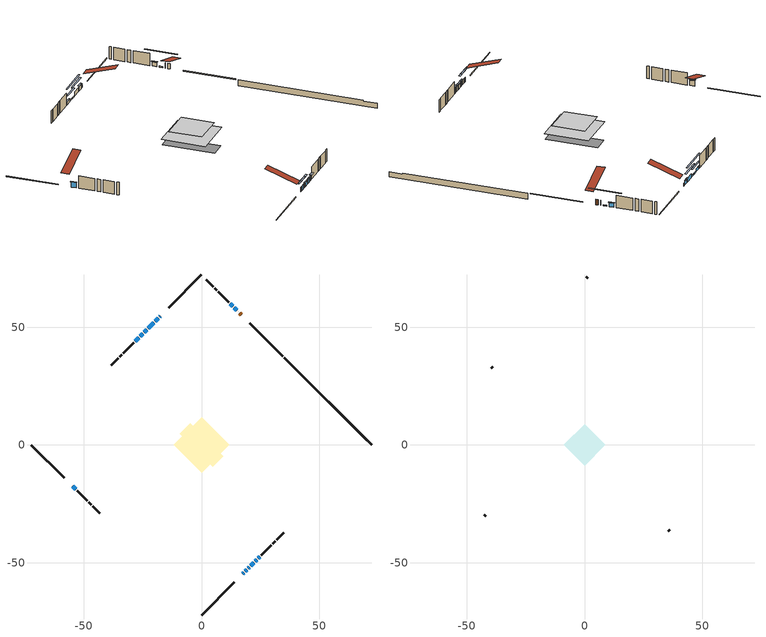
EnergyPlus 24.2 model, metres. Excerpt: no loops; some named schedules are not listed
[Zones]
conditioned space
 floor outside (Floor1 construction): -3.79,0 0,3.79 3.79,0 0,-3.79 z0.8
 floor adiabatic (AdiabaticFloorConstruction): -11.86,0 0,11.86 11.86,0 0,-11.86 z3.24
 floor foundation (Slab1 construction): -9.27,4.74 -4.74,9.27 9.27,-4.74 4.74,-9.27 z-1.52
 wall outside (RimJoist1 construction): 0,-72.13 13.9,-58.23 / -72.13,0 -58.23,-13.9 / 0,72.13 -13.9,58.23 / 34.4,37.73 20.5,51.63 z0.8:1.1
 wall outside (AdiabaticWallConstruction 1): 16.93,55.2 16.33,55.8 / 15.67,56.46 15.61,56.53 z0.8:2.83
 wall outside (AdiabaticWallConstruction): -17.47,54.66 -17.69,54.44 / -26.54,45.59 -28.16,43.97 z0.8:1.82; -18.34,53.79 -19.57,52.57 / -20.22,51.91 -22.67,49.47 / 20.88,-51.25 22.1,-50.03 / 13.34,58.79 12.12,60.01 z0.8:2.38; 17.47,-54.66 17.83,-54.3 / 18.49,-53.64 19.21,-52.92 / 19.86,-52.27 20.23,-51.91 / 22.76,-49.37 23.48,-48.65 z0.8:2.58; -54.66,-17.47 -53.4,-18.73 z0.8:2.88; 14.95,57.18 14,58.14 / -23.32,48.81 -24.28,47.86 / -24.93,47.2 -25.89,46.25 z0.8:1.26; 24.14,-47.99 24.68,-47.45 z0.8:2.83
 wall outside (Wall1 construction): 25.33,-46.8 29.66,-42.47 / -52.75,-19.38 -48.42,-23.71 / -28.82,43.32 -33.14,38.99 / 11.46,60.67 7.14,65 z0.8:5.68
 wall outside (Wall2 construction): 30.31,-41.82 31.24,-40.89 / -47.77,-24.37 -46.84,-25.29 / -33.8,38.34 -34.72,37.41 / 6.48,65.65 5.55,66.58 z0.8:5.68
 wall outside (Wall3 construction): 31.9,-40.23 34.86,-37.27 / -46.18,-25.95 -43.22,-28.91 / -35.38,36.75 -38.34,33.79 / 4.9,67.24 1.93,70.2 z0.8:5.68
 wall foundation (FoundationWall1 construction): 35.06,37.07,-1.52 35.06,37.07,0.8 68.42,3.71,0.8 68.42,3.71,0.45 72.13,0,0.45 72.13,0,-1.52
 window (WindowConstruction): -17.47,54.66 -17.69,54.45 z0.8:1.81
 window (WindowConstruction 6): -18.34,53.79 -19.56,52.57 z0.8:2.38
 window (WindowConstruction 7): -20.22,51.91 -22.67,49.47 z0.8:2.38
 window (WindowConstruction 8): 17.47,-54.66 17.83,-54.3 z0.8:2.58
 window (WindowConstruction 9): 18.49,-53.64 19.21,-52.92 z0.8:2.58
 window (WindowConstruction 10): -54.66,-17.47 -53.4,-18.73 z0.8:2.88
 window (WindowConstruction 12): 14.95,57.18 14,58.14 z0.8:1.26
 window (WindowConstruction 13): -23.32,48.81 -24.28,47.86 z0.8:1.26
 window (WindowConstruction 14): -24.93,47.2 -25.88,46.25 z0.8:1.26
 window (WindowConstruction 1): -26.54,45.59 -28.16,43.97 z0.8:1.81
 window (WindowConstruction 2): 19.86,-52.27 20.22,-51.91 z0.8:2.58
 window (WindowConstruction 3): 20.88,-51.25 22.1,-50.03 z0.8:2.38
 window (WindowConstruction 4): 22.76,-49.37 23.48,-48.65 z0.8:2.58
 window (WindowConstruction 11): 24.14,-47.99 24.68,-47.46 z0.8:2.83
 window (WindowConstruction 5): 13.34,58.79 12.12,60.01 z0.8:2.38
 door (Door): 16.93,55.2 16.33,55.8 z0.8:2.83
 door (Door 1): 15.67,56.46 15.61,56.53 z0.8:2.83
 ceiling adiabatic (AdiabaticFloorConstruction): 0,-11.86 11.86,0 0,11.86 -11.86,0 z3.24
attic - vented
 floor to conditioned space (Floor2 construction Reversed): -8.78,0 0,8.78 8.78,0 0,-8.78 z5.68
 wall outside (Wall4 construction): 35.52,-36.61 36.14,-35.99 / -42.56,-29.57 -41.94,-30.19 / -39,33.13 -39.62,32.51 / 1.28,70.86 0.66,71.47 z0.8:5.68
 roof outside (Roof1 construction): 16.81,-55.32,5.68 8.26,-46.76,9.71 6.01,-49.02,9.71 14.56,-57.57,5.68; -55.32,-16.81,5.68 -46.76,-8.26,9.71 -49.02,-6.01,9.71 -57.57,-14.56,5.68; -16.81,55.32,5.68 -8.26,46.76,9.71 -6.01,49.02,9.71 -14.56,57.57,5.68; 17.59,54.54,5.68 9.04,45.99,9.71 11.29,43.73,9.71 19.84,52.29,5.68
shading: -17.81,54.32 -17.34,54.79 -17.67,55.11 -18.14,54.64 z1.99; -19.78,52.36 -18.13,54 -18.46,54.33 -20.1,52.68 z2.67; -24.6,47.53 -18.28,53.85 -18.61,54.17 -24.93,47.85 z5.12; 19.77,-52.36 15.53,-56.6 15.86,-56.92 20.09,-52.69 z5.32; 21.15,-50.99 16.55,-55.58 16.88,-55.91 21.47,-51.31 z5.32; -53.23,-18.9 -54.83,-17.3 -55.16,-17.63 -53.56,-19.22 z3.12; 10.05,62.08 18.9,53.24 19.22,53.56 10.38,62.41 z6.84; -28.22,43.91 -19.38,52.76 -19.7,53.08 -28.55,44.24 z6.84; -27.82,44.31 -22.99,49.14 -23.32,49.46 -28.15,44.63 z4; -28.29,43.85 -26.41,45.72 -26.74,46.04 -28.61,44.17 z1.99; 20.51,-51.62 19.58,-52.55 19.91,-52.87 20.83,-51.95 z2.98; 22.39,-49.75 20.6,-51.53 20.92,-51.86 22.71,-50.07 z2.78; 23.76,-48.37 22.48,-49.65 22.8,-49.98 24.09,-48.69 z2.98; 25.11,-47.02 23.71,-48.43 24.29,-49.01 25.69,-47.6 z3.44; 11.95,60.18 13.51,58.62 13.84,58.95 12.27,60.51 z2.62
[Building]
Building 1: Terrain=Suburbs
[Site:Location]
Montreal Intl AP_QC: Latitude {deg}=45.47; Longitude {deg}=-73.74; Time Zone {hr}=-5; Elevation {m}=36; Keep Site Location Information=Yes
[Site:GroundTemperature:Shallow]
2.07863, -0.316383, -0.508184, 0.628371, 5.19101, 9.73239, 13.6695, 16.1636, 16.3755, 14.347, 10.5102, 6.10817
[Site:WaterMainsTemperature]
Calculation Method=Schedule; Temperature Schedule=mains temperature schedule
[Material] Roughness=Rough; Thermal Absorptance=0.9
Name | Thickness {m} | Conductivity {W/m-K} | Density {kg/m3} | Specific Heat {J/kg-K} | Solar Absorptance | Visible Absorptance
asphalt or fiberglass shingles | 0.00635 | 0.162714 | 1121.4 | 1465.45 | 0.4 | 0.4
ceiling loosefill ins | 0.169333 | 0.0480833 | 16.02 | 1046.75 | 0.7 | 0.7
ceiling stud and cavity | 0.1397 | 0.120757 | 65.682 | 1177.47 | 0.7 | 0.7
concrete 4.0 in. | 0.1016 | 1.803125 | 2242.8 | 837.4 | 0.7 | 0.7
concrete 8.0 in. | 0.2032 | 1.803125 | 2242.8 | 837.4 | 0.7 | 0.7
door material | 0.04445 | 0.053851 | 512.64 | 1214.23 | 0.7 | 0.7
exterior vertical ins | 0.0633512 | 0.029427 | 32.04 | 1214.23 | 0.7 | 0.7
floor covering | 0.0127 | 0.0433444 | 54.468 | 1339.84 | 0.6 | 0.6
floor rigid ins | 0.103632 | 0.029427 | 32.04 | 1214.23 | 0.7 | 0.7
floor rigid ins 1; wall rigid ins | 0.512978 | 0.029427 | 32.04 | 1214.23 | 0.7 | 0.7
floor stud and cavity | 0.1397 | 0.163516 | 92.3553 | 1139.71 | 0.7 | 0.7
floor stud and cavity 1 | 0.1397 | 1.75129 | 37.0049 | 1207.88 | 0.7 | 0.7
furniture material conditioned space 1 | 0.1524 | 0.115458 | 640.8 | 1214.23 | 0.6 | 0.6
gypsum board | 0.0127 | 0.160291 | 801 | 837.4 | 0.6 | 0.6
gypsum board 1 | 0.00254 | 0.160291 | 801 | 837.4 | 0.6 | 0.6
gypsum board 2 | 0.0127 | 0.160291 | 801 | 837.4 | 0.7 | 0.7
osb sheathing 0.5 in. | 0.0127 | 0.115458 | 512.64 | 1214.23 | 0.7 | 0.7
osb sheathing 0.75 in. | 0.01905 | 0.115458 | 512.64 | 1214.23 | 0.7 | 0.7
osb sheathing 2.0 in. | 0.0508 | 0.115458 | 512.64 | 1214.23 | 0.7 | 0.7
rim joist rigid ins | 0.051816 | 0.029427 | 32.04 | 1214.23 | 0.7 | 0.7
rim joist stud and cavity | 0.0508 | 0.275866 | 125.044 | 1163.47 | 0.6 | 0.6
wall stud and cavity | 0.1397 | 0.0929022 | 139.0536 | 1170.24 | 0.7 | 0.7
wall stud and cavity 1 | 0.0889 | 0.559628 | 50.32683 | 1063.81 | 0.7 | 0.7
wall stud and cavity 2 | 0.1397 | 0.0817921 | 139.0536 | 1170.24 | 0.7 | 0.7
wall stud and cavity 3 | 0.0889 | 6.1454 | 50.32683 | 1063.81 | 0.6 | 0.6
wall stud and cavity 4 | 0.0889 | 0.380278 | 52.3479 | 1209.89 | 0.7 | 0.7
wall stud and cavity 5 | 0.0889 | 0.391764 | 83.0341 | 1211.67 | 0.7 | 0.7
wood siding | 0.0254 | 0.102417 | 544.68 | 1172.36 | 0.4 | 0.4
wood siding 1 | 0.00254 | 0.102417 | 544.68 | 1172.36 | 0.4 | 0.4
wood siding 2; wood siding 3; wood siding 4 | 0.0254 | 0.102417 | 544.68 | 1172.36 | 0.7 | 0.7
[WindowMaterial:SimpleGlazingSystem]
Name | U-Factor {W/m2-K} | Solar Heat Gain Coefficient
WindowMaterial | 3.08543 | 0.37
WindowMaterial 1 | 2.94859 | 0.58
WindowMaterial 2 | 3.000823 | 0.52
WindowMaterial 3 | 2.907136 | 0.64
WindowMaterial 4 | 2.97868 | 0.62
WindowMaterial 5 | 4.21364 | 0.68
WindowMaterial 6 | 2.93325 | 0.66
WindowMaterial 7 | 5.35606 | 0.62
[Construction]
AdiabaticFloorConstruction: floor stud and cavity 1, floor rigid ins 1, osb sheathing 0.75 in., floor covering
AdiabaticWallConstruction: wood siding 3, wall rigid ins, wall stud and cavity 4, gypsum board
AdiabaticWallConstruction 1: wood siding 4, wall rigid ins, wall stud and cavity 4, gypsum board
Door; Door 1: door material
Floor1 construction: floor stud and cavity, floor rigid ins, osb sheathing 0.75 in., floor covering
Floor2 construction Reversed: gypsum board, ceiling stud and cavity, ceiling loosefill ins
FoundationWall1 construction: concrete 8.0 in., gypsum board 2
furniture construction conditioned space 1: furniture material conditioned space 1
PartitionWallConstruction: gypsum board, wall stud and cavity 5, gypsum board
RimJoist1 construction: wood siding 2, rim joist rigid ins, osb sheathing 2.0 in., rim joist stud and cavity
Roof1 construction: asphalt or fiberglass shingles
Slab1 construction: concrete 4.0 in.
Wall1 construction: wood siding, osb sheathing 0.5 in., wall stud and cavity, gypsum board
Wall2 construction: wood siding 1, wall stud and cavity 1, gypsum board 1
Wall3 construction: wood siding, osb sheathing 0.5 in., wall stud and cavity 2, gypsum board
Wall4 construction: wood siding 1, wall stud and cavity 3
WindowConstruction: WindowMaterial
WindowConstruction 1: WindowMaterial 1
WindowConstruction 10: WindowMaterial 5
WindowConstruction 11: WindowMaterial 6
WindowConstruction 12; WindowConstruction 13; WindowConstruction 14: WindowMaterial 7
WindowConstruction 2; WindowConstruction 8: WindowMaterial 2
WindowConstruction 3; WindowConstruction 5; WindowConstruction 6; WindowConstruction 7: WindowMaterial 3
WindowConstruction 4; WindowConstruction 9: WindowMaterial 4
[Zone] Multiplier=1; Part of Total Floor Area=Yes
Name | Volume {m3}
attic - vented | 100.988
conditioned space | 975.9
[Space]
Name | Zone | Volume {m3}
attic - vented 1 | attic - vented | 100.988
conditioned space 1 | conditioned space | 975.9
[ZoneInfiltration:EffectiveLeakageArea]
infil attic - vented 1: Zone or Space=attic - vented 1; Schedule=Always On Discrete; Effective Air Leakage Area {cm2}=6170.8; Stack Coefficient=0.000619541; Wind Coefficient=1.68172e-05
[ZoneMixing]
whole house fan mix: Zone or Space=attic - vented; Schedule=Always On Continuous; Design Flow Rate Calculation Method=Flow/Zone; Design Flow Rate {m3/s}=0; Source Zone or Space=conditioned space
[SurfaceProperty:ExposedFoundationPerimeter]
Slab1: Exposed Perimeter Calculation Method=TotalExposedPerimeter; Total Exposed Perimeter {m}=52.427
[InternalMass] Zone or ZoneList=conditioned space; Space or SpaceList=conditioned space 1
Name | Construction | Surface Area {m2}
furniture mass conditioned space 1 | furniture construction conditioned space 1 | 174.656
partition wall mass | PartitionWallConstruction | 436.64
[Lights]
interior lighting: Zone or ZoneList or Space or SpaceList=conditioned space 1; Schedule=interior lighting schedule; Design Level Calculation Method=LightingLevel; Lighting Level {W}=343.2; Return Air Fraction=0; Fraction Radiant=0.6; Fraction Visible=0.2; Fraction Replaceable=1
[People]
occupants: Zone or ZoneList or Space or SpaceList=conditioned space 1; Number of People Schedule=occupants schedule; Number of People Calculation Method=People; Number of People=3; Fraction Radiant=0.314171; Sensible Heat Fraction=0.56303; Activity Level Schedule=occupants activity schedule; Carbon Dioxide Generation Rate {m3/s-W}=0; Enable ASHRAE 55 Comfort Warnings=No; Mean Radiant Temperature Calculation Type=EnclosureAveraged
[ElectricEquipment] Zone or ZoneList or Space or SpaceList=conditioned space 1; Design Level Calculation Method=EquipmentLevel
Name | Schedule | Design Level {W} | Fraction Latent | Fraction Radiant | Fraction Lost
clothes dryer | clothes dryer schedule | 140.772 | 0.015 | 0.081 | 0.85
clothes washer | clothes washer schedule | 32.1985 | 0.03 | 0.162 | 0.7
cooking range | cooking range schedule | 215.147 | 0.08 | 0.432 | 0.2
dishwasher | dishwasher schedule | 66.8632 | 0.3 | 0.18 | 0.4
fridge | fridge schedule | 72.9452 | 0 | 0.6 | 0
mech vent bath fan 0 | mech vent bath fan 0 schedule | 50.2 | 0 | 0 | 1
mech vent bath fan 1 | mech vent bath fan 1 schedule | 50.2 | 0 | 0 | 1
mech vent bath fan 2 | mech vent bath fan 2 schedule | 50.2 | 0 | 0 | 1
mech vent house fan | mech vent house fan schedule | 0 | 0 | 0 | 1
mech vent house fan cfis | mech vent house fan cfis schedule | 0 | 0 | 0 | 0
mech vent range fan 0 | mech vent range fan 0 schedule | 57 | 0 | 0 | 1
misc plug loads | misc plug loads schedule | 494.7 | 0.045 | 0.513 | 0.1
whole house fan | Always On Discrete | 0 | 0 | 0 | 1
[OtherEquipment] Zone or ZoneList or Space or SpaceList=conditioned space 1; Design Level Calculation Method=EquipmentLevel
Name | Fuel Type | Schedule | Design Level {W} | Fraction Latent | Fraction Radiant | Fraction Lost
clothes dryer 1 | Electricity | clothes dryer schedule | 0 | 0.015 | 0.081 | 0.85
cooking range 1 | Electricity | cooking range schedule | 0 | 0.08 | 0.432 | 0.2
general water use latent | None | general water use schedule | 62.594 | 1 | 0 | 0
general water use sensible | None | general water use schedule | -61.6891 | 0 | 0.6 | 0
mech vent house fan latent load | None | Always On Discrete | 0 | 1 | 0 | 0
mech vent house fan sensible load | None | Always On Discrete | 0 | 0 | 0 | 0
water heater energy adjustment1 | Electricity | Always On Discrete | 0.01 | 0 | 0 | 1
[ZoneInfiltration:DesignFlowRate] Zone or ZoneList or Space or SpaceList=conditioned space 1; Schedule=Always On Discrete; Design Flow Rate Calculation Method=Flow/Zone; Design Flow Rate {m3/s}=0
infil flow; natural vent flow; whole house fan flow
[Foundation:Kiva]
Foundation Kiva 1: Initial Indoor Air Temperature {C}=18; Wall Height Above Grade {m}=0.799978; Wall Depth Below Slab {m}=0.2032; Custom Block Material Name 1=exterior vertical ins; Custom Block Depth 1 {m}=2.31999; Custom Block X Position 1 {m}=0.2159; Custom Block Z Position 1 {m}=0
[Foundation:Kiva:Settings]
Soil Conductivity {W/m-K}=0.849921; Soil Density {kg/m3}=1842.3; Soil Specific Heat {J/kg-K}=418.7; Ground Solar Absorptivity=0.9; Ground Thermal Absorptivity=0.9; Ground Surface Roughness {m}=0.03; Far-Field Width {m}=40; Deep-Ground Boundary Condition=ZeroFlux; Deep-Ground Depth {m}=40; Minimum Cell Dimension {m}=0.2; Maximum Cell Growth Coefficient=3; Simulation Timestep=Timestep
[Exterior:Lights]
exterior lighting: Schedule=exterior lighting schedule; Design Level {W}=75.6
[Schedule:Constant]
Name | Hourly Value
Always On Continuous; mech vent house fan schedule; mech vent house fan cfis schedule; Always On Discrete | 1
occupants activity schedule | 117.228
fridge schedule | 0
[Schedule:Week:Daily]
interior lighting schedule Week Rule - Jan1-Jan27: interior lighting schedule day, interior lighting schedule day, interior lighting schedule day, interior lighting schedule day, interior lighting schedule day, interior lighting schedule day, interior lighting schedule day, interior lighting schedule default day, interior lighting schedule default day, interior lighting schedule default day, interior lighting schedule default day, interior lighting schedule default day
interior lighting schedule Week Rule - Jan28-Feb3: interior lighting schedule day, interior lighting schedule day, interior lighting schedule day, interior lighting schedule day, interior lighting schedule day 1, interior lighting schedule day 1, interior lighting schedule day 1, interior lighting schedule default day, interior lighting schedule default day, interior lighting schedule default day, interior lighting schedule default day, interior lighting schedule default day
interior lighting schedule Week Rule - Feb4-Feb24: interior lighting schedule day 1, interior lighting schedule day 1, interior lighting schedule day 1, interior lighting schedule day 1, interior lighting schedule day 1, interior lighting schedule day 1, interior lighting schedule day 1, interior lighting schedule default day, interior lighting schedule default day, interior lighting schedule default day, interior lighting schedule default day, interior lighting schedule default day
interior lighting schedule Week Rule - Feb25-Mar3: interior lighting schedule day 1, interior lighting schedule day 1, interior lighting schedule day 1, interior lighting schedule day 1, interior lighting schedule day 2, interior lighting schedule day 2, interior lighting schedule day 2, interior lighting schedule default day, interior lighting schedule default day, interior lighting schedule default day, interior lighting schedule default day, interior lighting schedule default day
interior lighting schedule Week Rule - Mar4-Mar31: interior lighting schedule day 2, interior lighting schedule day 2, interior lighting schedule day 2, interior lighting schedule day 2, interior lighting schedule day 2, interior lighting schedule day 2, interior lighting schedule day 2, interior lighting schedule default day, interior lighting schedule default day, interior lighting schedule default day, interior lighting schedule default day, interior lighting schedule default day
interior lighting schedule Week Rule - Apr1-Apr28: interior lighting schedule day 3, interior lighting schedule day 3, interior lighting schedule day 3, interior lighting schedule day 3, interior lighting schedule day 3, interior lighting schedule day 3, interior lighting schedule day 3, interior lighting schedule default day, interior lighting schedule default day, interior lighting schedule default day, interior lighting schedule default day, interior lighting schedule default day
interior lighting schedule Week Rule - Apr29-May5: interior lighting schedule day 3, interior lighting schedule day 3, interior lighting schedule day 4, interior lighting schedule day 4, interior lighting schedule day 4, interior lighting schedule day 4, interior lighting schedule day 4, interior lighting schedule default day, interior lighting schedule default day, interior lighting schedule default day, interior lighting schedule default day, interior lighting schedule default day
interior lighting schedule Week Rule - May6-May26: interior lighting schedule day 4, interior lighting schedule day 4, interior lighting schedule day 4, interior lighting schedule day 4, interior lighting schedule day 4, interior lighting schedule day 4, interior lighting schedule day 4, interior lighting schedule default day, interior lighting schedule default day, interior lighting schedule default day, interior lighting schedule default day, interior lighting schedule default day
interior lighting schedule Week Rule - May27-Jun2: interior lighting schedule day 4, interior lighting schedule day 4, interior lighting schedule day 4, interior lighting schedule day 4, interior lighting schedule day 4, interior lighting schedule day 5, interior lighting schedule day 5, interior lighting schedule default day, interior lighting schedule default day, interior lighting schedule default day, interior lighting schedule default day, interior lighting schedule default day
interior lighting schedule Week Rule - Jun3-Jun30: interior lighting schedule day 5, interior lighting schedule day 5, interior lighting schedule day 5, interior lighting schedule day 5, interior lighting schedule day 5, interior lighting schedule day 5, interior lighting schedule day 5, interior lighting schedule default day, interior lighting schedule default day, interior lighting schedule default day, interior lighting schedule default day, interior lighting schedule default day
interior lighting schedule Week Rule - Jul1-Jul28: interior lighting schedule day 6, interior lighting schedule day 6, interior lighting schedule day 6, interior lighting schedule day 6, interior lighting schedule day 6, interior lighting schedule day 6, interior lighting schedule day 6, interior lighting schedule default day, interior lighting schedule default day, interior lighting schedule default day, interior lighting schedule default day, interior lighting schedule default day
interior lighting schedule Week Rule - Jul29-Aug4: interior lighting schedule day 6, interior lighting schedule day 6, interior lighting schedule day 6, interior lighting schedule day 7, interior lighting schedule day 7, interior lighting schedule day 7, interior lighting schedule day 7, interior lighting schedule default day, interior lighting schedule default day, interior lighting schedule default day, interior lighting schedule default day, interior lighting schedule default day
interior lighting schedule Week Rule - Aug5-Aug25: interior lighting schedule day 7, interior lighting schedule day 7, interior lighting schedule day 7, interior lighting schedule day 7, interior lighting schedule day 7, interior lighting schedule day 7, interior lighting schedule day 7, interior lighting schedule default day, interior lighting schedule default day, interior lighting schedule default day, interior lighting schedule default day, interior lighting schedule default day
interior lighting schedule Week Rule - Aug26-Sep1: interior lighting schedule day 7, interior lighting schedule day 7, interior lighting schedule day 7, interior lighting schedule day 7, interior lighting schedule day 7, interior lighting schedule day 7, interior lighting schedule day 8, interior lighting schedule default day, interior lighting schedule default day, interior lighting schedule default day, interior lighting schedule default day, interior lighting schedule default day
interior lighting schedule Week Rule - Sep2-Sep29: interior lighting schedule day 8, interior lighting schedule day 8, interior lighting schedule day 8, interior lighting schedule day 8, interior lighting schedule day 8, interior lighting schedule day 8, interior lighting schedule day 8, interior lighting schedule default day, interior lighting schedule default day, interior lighting schedule default day, interior lighting schedule default day, interior lighting schedule default day
interior lighting schedule Week Rule - Sep30-Oct6: interior lighting schedule day 8, interior lighting schedule day 9, interior lighting schedule day 9, interior lighting schedule day 9, interior lighting schedule day 9, interior lighting schedule day 9, interior lighting schedule day 9, interior lighting schedule default day, interior lighting schedule default day, interior lighting schedule default day, interior lighting schedule default day, interior lighting schedule default day
interior lighting schedule Week Rule - Oct7-Oct27: interior lighting schedule day 9, interior lighting schedule day 9, interior lighting schedule day 9, interior lighting schedule day 9, interior lighting schedule day 9, interior lighting schedule day 9, interior lighting schedule day 9, interior lighting schedule default day, interior lighting schedule default day, interior lighting schedule default day, interior lighting schedule default day, interior lighting schedule default day
interior lighting schedule Week Rule - Oct28-Nov3: interior lighting schedule day 9, interior lighting schedule day 9, interior lighting schedule day 9, interior lighting schedule day 9, interior lighting schedule day 10, interior lighting schedule day 10, interior lighting schedule day 10, interior lighting schedule default day, interior lighting schedule default day, interior lighting schedule default day, interior lighting schedule default day, interior lighting schedule default day
interior lighting schedule Week Rule - Nov4-Nov24: interior lighting schedule day 10, interior lighting schedule day 10, interior lighting schedule day 10, interior lighting schedule day 10, interior lighting schedule day 10, interior lighting schedule day 10, interior lighting schedule day 10, interior lighting schedule default day, interior lighting schedule default day, interior lighting schedule default day, interior lighting schedule default day, interior lighting schedule default day
interior lighting schedule Week Rule - Nov25-Dec1: interior lighting schedule day 10, interior lighting schedule day 10, interior lighting schedule day 10, interior lighting schedule day 10, interior lighting schedule day 10, interior lighting schedule day 10, interior lighting schedule day 11, interior lighting schedule default day, interior lighting schedule default day, interior lighting schedule default day, interior lighting schedule default day, interior lighting schedule default day
interior lighting schedule Week Rule - Dec2-Dec31: interior lighting schedule day 11, interior lighting schedule day 11, interior lighting schedule day 11, interior lighting schedule day 11, interior lighting schedule day 11, interior lighting schedule day 11, interior lighting schedule day 11, interior lighting schedule default day, interior lighting schedule default day, interior lighting schedule default day, interior lighting schedule default day, interior lighting schedule default day
occupants schedule Week Rule - Jan1-Dec31: occupants schedule day, occupants schedule day, occupants schedule day, occupants schedule day, occupants schedule day, occupants schedule day, occupants schedule day, occupants schedule default day, occupants schedule default day, occupants schedule default day, occupants schedule default day, occupants schedule default day
clothes dryer schedule Week Rule - Jan1-Dec31: clothes dryer schedule day, clothes dryer schedule day, clothes dryer schedule day, clothes dryer schedule day, clothes dryer schedule day, clothes dryer schedule day, clothes dryer schedule day, clothes dryer schedule default day, clothes dryer schedule default day, clothes dryer schedule default day, clothes dryer schedule default day, clothes dryer schedule default day
clothes washer schedule Week Rule - Jan1-Dec31: clothes washer schedule day, clothes washer schedule day, clothes washer schedule day, clothes washer schedule day, clothes washer schedule day, clothes washer schedule day, clothes washer schedule day, clothes washer schedule default day, clothes washer schedule default day, clothes washer schedule default day, clothes washer schedule default day, clothes washer schedule default day
cooking range schedule Week Rule - Jan1-Dec31: cooking range schedule day, cooking range schedule day, cooking range schedule day, cooking range schedule day, cooking range schedule day, cooking range schedule day, cooking range schedule day, cooking range schedule default day, cooking range schedule default day, cooking range schedule default day, cooking range schedule default day, cooking range schedule default day
dishwasher schedule Week Rule - Jan1-Dec31: dishwasher schedule day, dishwasher schedule day, dishwasher schedule day, dishwasher schedule day, dishwasher schedule day, dishwasher schedule day, dishwasher schedule day, dishwasher schedule default day, dishwasher schedule default day, dishwasher schedule default day, dishwasher schedule default day, dishwasher schedule default day
mech vent bath fan 0 schedule Week Rule - Jan1-Dec31: mech vent bath fan 0 schedule day, mech vent bath fan 0 schedule day, mech vent bath fan 0 schedule day, mech vent bath fan 0 schedule day, mech vent bath fan 0 schedule day, mech vent bath fan 0 schedule day, mech vent bath fan 0 schedule day, mech vent bath fan 0 schedule default day, mech vent bath fan 0 schedule default day, mech vent bath fan 0 schedule default day, mech vent bath fan 0 schedule default day, mech vent bath fan 0 schedule default day
mech vent bath fan 1 schedule Week Rule - Jan1-Dec31: mech vent bath fan 1 schedule day, mech vent bath fan 1 schedule day, mech vent bath fan 1 schedule day, mech vent bath fan 1 schedule day, mech vent bath fan 1 schedule day, mech vent bath fan 1 schedule day, mech vent bath fan 1 schedule day, mech vent bath fan 1 schedule default day, mech vent bath fan 1 schedule default day, mech vent bath fan 1 schedule default day, mech vent bath fan 1 schedule default day, mech vent bath fan 1 schedule default day
mech vent bath fan 2 schedule Week Rule - Jan1-Dec31: mech vent bath fan 2 schedule day, mech vent bath fan 2 schedule day, mech vent bath fan 2 schedule day, mech vent bath fan 2 schedule day, mech vent bath fan 2 schedule day, mech vent bath fan 2 schedule day, mech vent bath fan 2 schedule day, mech vent bath fan 2 schedule default day, mech vent bath fan 2 schedule default day, mech vent bath fan 2 schedule default day, mech vent bath fan 2 schedule default day, mech vent bath fan 2 schedule default day
mech vent range fan 0 schedule Week Rule - Jan1-Dec31: mech vent range fan 0 schedule day, mech vent range fan 0 schedule day, mech vent range fan 0 schedule day, mech vent range fan 0 schedule day, mech vent range fan 0 schedule day, mech vent range fan 0 schedule day, mech vent range fan 0 schedule day, mech vent range fan 0 schedule default day, mech vent range fan 0 schedule default day, mech vent range fan 0 schedule default day, mech vent range fan 0 schedule default day, mech vent range fan 0 schedule default day
misc plug loads schedule Week Rule - Jan1-Dec31: misc plug loads schedule day, misc plug loads schedule day, misc plug loads schedule day, misc plug loads schedule day, misc plug loads schedule day, misc plug loads schedule day, misc plug loads schedule day, misc plug loads schedule default day, misc plug loads schedule default day, misc plug loads schedule default day, misc plug loads schedule default day, misc plug loads schedule default day
general water use schedule Week Rule - Jan1-Dec31: general water use schedule day, general water use schedule day, general water use schedule day, general water use schedule day, general water use schedule day, general water use schedule day, general water use schedule day, general water use schedule default day, general water use schedule default day, general water use schedule default day, general water use schedule default day, general water use schedule default day
exterior lighting schedule Week Rule - Jan1-Jan27: exterior lighting schedule day, exterior lighting schedule day, exterior lighting schedule day, exterior lighting schedule day, exterior lighting schedule day, exterior lighting schedule day, exterior lighting schedule day, exterior lighting schedule default day, exterior lighting schedule default day, exterior lighting schedule default day, exterior lighting schedule default day, exterior lighting schedule default day
exterior lighting schedule Week Rule - Jan28-Feb3: exterior lighting schedule day, exterior lighting schedule day, exterior lighting schedule day, exterior lighting schedule day, exterior lighting schedule day 1, exterior lighting schedule day 1, exterior lighting schedule day 1, exterior lighting schedule default day, exterior lighting schedule default day, exterior lighting schedule default day, exterior lighting schedule default day, exterior lighting schedule default day
exterior lighting schedule Week Rule - Feb4-Feb24: exterior lighting schedule day 1, exterior lighting schedule day 1, exterior lighting schedule day 1, exterior lighting schedule day 1, exterior lighting schedule day 1, exterior lighting schedule day 1, exterior lighting schedule day 1, exterior lighting schedule default day, exterior lighting schedule default day, exterior lighting schedule default day, exterior lighting schedule default day, exterior lighting schedule default day
exterior lighting schedule Week Rule - Feb25-Mar3: exterior lighting schedule day 1, exterior lighting schedule day 1, exterior lighting schedule day 1, exterior lighting schedule day 1, exterior lighting schedule day 2, exterior lighting schedule day 2, exterior lighting schedule day 2, exterior lighting schedule default day, exterior lighting schedule default day, exterior lighting schedule default day, exterior lighting schedule default day, exterior lighting schedule default day
exterior lighting schedule Week Rule - Mar4-Mar31: exterior lighting schedule day 2, exterior lighting schedule day 2, exterior lighting schedule day 2, exterior lighting schedule day 2, exterior lighting schedule day 2, exterior lighting schedule day 2, exterior lighting schedule day 2, exterior lighting schedule default day, exterior lighting schedule default day, exterior lighting schedule default day, exterior lighting schedule default day, exterior lighting schedule default day
exterior lighting schedule Week Rule - Apr1-Apr28: exterior lighting schedule day 3, exterior lighting schedule day 3, exterior lighting schedule day 3, exterior lighting schedule day 3, exterior lighting schedule day 3, exterior lighting schedule day 3, exterior lighting schedule day 3, exterior lighting schedule default day, exterior lighting schedule default day, exterior lighting schedule default day, exterior lighting schedule default day, exterior lighting schedule default day
exterior lighting schedule Week Rule - Apr29-May5: exterior lighting schedule day 3, exterior lighting schedule day 3, exterior lighting schedule day 4, exterior lighting schedule day 4, exterior lighting schedule day 4, exterior lighting schedule day 4, exterior lighting schedule day 4, exterior lighting schedule default day, exterior lighting schedule default day, exterior lighting schedule default day, exterior lighting schedule default day, exterior lighting schedule default day
exterior lighting schedule Week Rule - May6-May26: exterior lighting schedule day 4, exterior lighting schedule day 4, exterior lighting schedule day 4, exterior lighting schedule day 4, exterior lighting schedule day 4, exterior lighting schedule day 4, exterior lighting schedule day 4, exterior lighting schedule default day, exterior lighting schedule default day, exterior lighting schedule default day, exterior lighting schedule default day, exterior lighting schedule default day
exterior lighting schedule Week Rule - May27-Jun2: exterior lighting schedule day 4, exterior lighting schedule day 4, exterior lighting schedule day 4, exterior lighting schedule day 4, exterior lighting schedule day 4, exterior lighting schedule day 5, exterior lighting schedule day 5, exterior lighting schedule default day, exterior lighting schedule default day, exterior lighting schedule default day, exterior lighting schedule default day, exterior lighting schedule default day
exterior lighting schedule Week Rule - Jun3-Jun30: exterior lighting schedule day 5, exterior lighting schedule day 5, exterior lighting schedule day 5, exterior lighting schedule day 5, exterior lighting schedule day 5, exterior lighting schedule day 5, exterior lighting schedule day 5, exterior lighting schedule default day, exterior lighting schedule default day, exterior lighting schedule default day, exterior lighting schedule default day, exterior lighting schedule default day
exterior lighting schedule Week Rule - Jul1-Jul28: exterior lighting schedule day 6, exterior lighting schedule day 6, exterior lighting schedule day 6, exterior lighting schedule day 6, exterior lighting schedule day 6, exterior lighting schedule day 6, exterior lighting schedule day 6, exterior lighting schedule default day, exterior lighting schedule default day, exterior lighting schedule default day, exterior lighting schedule default day, exterior lighting schedule default day
[Schedule:Year]
interior lighting schedule: interior lighting schedule Week Rule - Jan1-Jan27, 1, 1, 1, 27, interior lighting schedule Week Rule - Jan28-Feb3, 1, 28, 2, 3, interior lighting schedule Week Rule - Feb4-Feb24, 2, 4, 2, 24, interior lighting schedule Week Rule - Feb25-Mar3, 2, 25, 3, 3, interior lighting schedule Week Rule - Mar4-Mar31, 3, 4, 3, 31, interior lighting schedule Week Rule - Apr1-Apr28, 4, 1, 4, 28, interior lighting schedule Week Rule - Apr29-May5, 4, 29, 5, 5, interior lighting schedule Week Rule - May6-May26, 5, 6, 5, 26, interior lighting schedule Week Rule - May27-Jun2, 5, 27, 6, 2, interior lighting schedule Week Rule - Jun3-Jun30, 6, 3, 6, 30, interior lighting schedule Week Rule - Jul1-Jul28, 7, 1, 7, 28, interior lighting schedule Week Rule - Jul29-Aug4, 7, 29, 8, 4, interior lighting schedule Week Rule - Aug5-Aug25, 8, 5, 8, 25, interior lighting schedule Week Rule - Aug26-Sep1, 8, 26, 9, 1, interior lighting schedule Week Rule - Sep2-Sep29, 9, 2, 9, 29, interior lighting schedule Week Rule - Sep30-Oct6, 9, 30, 10, 6, interior lighting schedule Week Rule - Oct7-Oct27, 10, 7, 10, 27, interior lighting schedule Week Rule - Oct28-Nov3, 10, 28, 11, 3, interior lighting schedule Week Rule - Nov4-Nov24, 11, 4, 11, 24, interior lighting schedule Week Rule - Nov25-Dec1, 11, 25, 12, 1, interior lighting schedule Week Rule - Dec2-Dec31, 12, 2, 12, 31
occupants schedule: occupants schedule Week Rule - Jan1-Dec31, 1, 1, 12, 31
clothes dryer schedule: clothes dryer schedule Week Rule - Jan1-Dec31, 1, 1, 12, 31
clothes washer schedule: clothes washer schedule Week Rule - Jan1-Dec31, 1, 1, 12, 31
cooking range schedule: cooking range schedule Week Rule - Jan1-Dec31, 1, 1, 12, 31
dishwasher schedule: dishwasher schedule Week Rule - Jan1-Dec31, 1, 1, 12, 31
mech vent bath fan 0 schedule: mech vent bath fan 0 schedule Week Rule - Jan1-Dec31, 1, 1, 12, 31
mech vent bath fan 1 schedule: mech vent bath fan 1 schedule Week Rule - Jan1-Dec31, 1, 1, 12, 31
mech vent bath fan 2 schedule: mech vent bath fan 2 schedule Week Rule - Jan1-Dec31, 1, 1, 12, 31
mech vent range fan 0 schedule: mech vent range fan 0 schedule Week Rule - Jan1-Dec31, 1, 1, 12, 31
misc plug loads schedule: misc plug loads schedule Week Rule - Jan1-Dec31, 1, 1, 12, 31
general water use schedule: general water use schedule Week Rule - Jan1-Dec31, 1, 1, 12, 31
exterior lighting schedule: exterior lighting schedule Week Rule - Jan1-Jan27, 1, 1, 1, 27, exterior lighting schedule Week Rule - Jan28-Feb3, 1, 28, 2, 3, exterior lighting schedule Week Rule - Feb4-Feb24, 2, 4, 2, 24, exterior lighting schedule Week Rule - Feb25-Mar3, 2, 25, 3, 3, exterior lighting schedule Week Rule - Mar4-Mar31, 3, 4, 3, 31, exterior lighting schedule Week Rule - Apr1-Apr28, 4, 1, 4, 28, exterior lighting schedule Week Rule - Apr29-May5, 4, 29, 5, 5, exterior lighting schedule Week Rule - May6-May26, 5, 6, 5, 26, exterior lighting schedule Week Rule - May27-Jun2, 5, 27, 6, 2, exterior lighting schedule Week Rule - Jun3-Jun30, 6, 3, 6, 30, exterior lighting schedule Week Rule - Jul1-Jul28, 7, 1, 7, 28, exterior lighting schedule Week Rule - Jul29-Aug4, 7, 29, 8, 4, exterior lighting schedule Week Rule - Aug5-Aug25, 8, 5, 8, 25, exterior lighting schedule Week Rule - Aug26-Sep1, 8, 26, 9, 1, exterior lighting schedule Week Rule - Sep2-Sep29, 9, 2, 9, 29, exterior lighting schedule Week Rule - Sep30-Oct6, 9, 30, 10, 6, exterior lighting schedule Week Rule - Oct7-Oct27, 10, 7, 10, 27, exterior lighting schedule Week Rule - Oct28-Nov3, 10, 28, 11, 3, exterior lighting schedule Week Rule - Nov4-Nov24, 11, 4, 11, 24, exterior lighting schedule Week Rule - Nov25-Dec1, 11, 25, 12, 1, exterior lighting schedule Week Rule - Dec2-Dec31, 12, 2, 12, 31
[Schedule:Compact]
mains temperature schedule: Through: 01/01, For: AllDays, Until: 24:00, 6.56833, Through: 01/02, For: AllDays, Until: 24:00, 6.48722, Through: 01/03, For: AllDays, Until: 24:00, 6.40722, Through: 01/04, For: AllDays, Until: 24:00, 6.32889, Through: 01/05, For: AllDays, Until: 24:00, 6.25167, Through: 01/06, For: AllDays, Until: 24:00, 6.17611, Through: 01/07, For: AllDays, Until: 24:00, 6.10222, Through: 01/08, For: AllDays, Until: 24:00, 6.02944, Through: 01/09, For: AllDays, Until: 24:00, 5.95833, Through: 01/10, For: AllDays, Until: 24:00, 5.88889, Through: 01/11, For: AllDays, Until: 24:00, 5.82056, Through: 01/12, For: AllDays, Until: 24:00, 5.75444, Through: 01/13, For: AllDays, Until: 24:00, 5.68944, Through: 01/14, For: AllDays, Until: 24:00, 5.62611, Through: 01/15, For: AllDays, Until: 24:00, 5.56444, Through: 01/16, For: AllDays, Until: 24:00, 5.50444, Through: 01/17, For: AllDays, Until: 24:00, 5.44611, Through: 01/18, For: AllDays, Until: 24:00, 5.38944, Through: 01/19, For: AllDays, Until: 24:00, 5.33389, Through: 01/20, For: AllDays, Until: 24:00, 5.28111, Through: 01/21, For: AllDays, Until: 24:00, 5.22944, Through: 01/22, For: AllDays, Until: 24:00, 5.17944, Through: 01/23, For: AllDays, Until: 24:00, 5.13111, Through: 01/24, For: AllDays, Until: 24:00, 5.085, Through: 01/25, For: AllDays, Until: 24:00, 5.04056, Through: 01/26, For: AllDays, Until: 24:00, 4.99778, Through: 01/27, For: AllDays, Until: 24:00, 4.95667, Through: 01/28, For: AllDays, Until: 24:00, 4.91778, Through: 01/29, For: AllDays, Until: 24:00, 4.88056, Through: 01/30, For: AllDays, Until: 24:00, 4.845, Through: 01/31, For: AllDays, Until: 24:00, 4.81167, Through: 02/01, For: AllDays, Until: 24:00, 4.77944, Through: 02/02, For: AllDays, Until: 24:00, 4.75, Through: 02/03, For: AllDays, Until: 24:00, 4.72167, Through: 02/04, For: AllDays, Until: 24:00, 4.69611, Through: 02/05, For: AllDays, Until: 24:00, 4.67167, Through: 02/06, For: AllDays, Until: 24:00, 4.64944, Through: 02/07, For: AllDays, Until: 24:00, 4.62889, Through: 02/08, For: AllDays, Until: 24:00, 4.61056, Through: 02/09, For: AllDays, Until: 24:00, 4.59389, Through: 02/10, For: AllDays, Until: 24:00, 4.57944, Through: 02/11, For: AllDays, Until: 24:00, 4.56667, Through: 02/12, For: AllDays, Until: 24:00, 4.55611, Through: 02/13, For: AllDays, Until: 24:00, 4.54722, Through: 02/14, For: AllDays, Until: 24:00, 4.54056, Through: 02/15, For: AllDays, Until: 24:00, 4.53556, Through: 02/16, For: AllDays, Until: 24:00, 4.53278, Through: 02/17, For: AllDays, Until: 24:00, 4.53167, Through: 02/18, For: AllDays, Until: 24:00, 4.53278, Through: 02/19, For: AllDays, Until: 24:00, 4.53556, Through: 02/20, For: AllDays, Until: 24:00, 4.54056, Through: 02/21, For: AllDays, Until: 24:00, 4.54722, Through: 02/22, For: AllDays, Until: 24:00, 4.55611, Through: 02/23, For: AllDays, Until: 24:00, 4.56667, Through: 02/24, For: AllDays, Until: 24:00, 4.57944, Through: 02/25, For: AllDays, Until: 24:00, 4.59389, Through: 02/26, For: AllDays, Until: 24:00, 4.61056, Through: 02/27, For: AllDays, Until: 24:00, 4.62889, Through: 02/28, For: AllDays, Until: 24:00, 4.64889, Through: 03/01, For: AllDays, Until: 24:00, 4.67111, Through: 03/02, For: AllDays, Until: 24:00, 4.69556, Through: 03/03, For: AllDays, Until: 24:00, 4.72167, Through: 03/04, For: AllDays, Until: 24:00, 4.74944, Through: 03/05, For: AllDays, Until: 24:00, 4.77944, Through: 03/06, For: AllDays, Until: 24:00, 4.81111, Through: 03/07, For: AllDays, Until: 24:00, 4.84444, Through: 03/08, For: AllDays, Until: 24:00, 4.88, Through: 03/09, For: AllDays, Until: 24:00, 4.91722, Through: 03/10, For: AllDays, Until: 24:00, 4.95611, Through: 03/11, For: AllDays, Until: 24:00, 4.99722, Through: 03/12, For: AllDays, Until: 24:00, 5.04, Through: 03/13, For: AllDays, Until: 24:00, 5.08444, Through: 03/14, For: AllDays, Until: 24:00, 5.13056, Through: 03/15, For: AllDays, Until: 24:00, 5.17889, Through: 03/16, For: AllDays, Until: 24:00, 5.22833, Through: 03/17, For: AllDays, Until: 24:00, 5.28, Through: 03/18, For: AllDays, Until: 24:00, 5.33333, Through: 03/19, For: AllDays, Until: 24:00, 5.38833, Through: 03/20, For: AllDays, Until: 24:00, 5.445, Through: 03/21, For: AllDays, Until: 24:00, 5.50333, Through: 03/22, For: AllDays, Until: 24:00, 5.56333, Through: 03/23, For: AllDays, Until: 24:00, 5.625, Through: 03/24, For: AllDays, Until: 24:00, 5.68833, Through: 03/25, For: AllDays, Until: 24:00, 5.75333, Through: 03/26, For: AllDays, Until: 24:00, 5.81944, Through: 03/27, For: AllDays, Until: 24:00, 5.88778, Through: 03/28, For: AllDays, Until: 24:00, 5.95722, Through: 03/29, For: AllDays, Until: 24:00, 6.02833, Through: 03/30, For: AllDays, Until: 24:00, 6.10111, Through: 03/31, For: AllDays, Until: 24:00, 6.175, Through: 04/01, For: AllDays, Until: 24:00, 6.25056, Through: 04/02, For: AllDays, Until: 24:00, 6.32778, Through: 04/03, For: AllDays, Until: 24:00, 6.40611, Through: 04/04, For: AllDays, Until: 24:00, 6.48556, Through: 04/05, For: AllDays, Until: 24:00, 6.56722, Through: 04/06, For: AllDays, Until: 24:00, 6.64944, Through: 04/07, For: AllDays, Until: 24:00, 6.73333, Through: 04/08, For: AllDays, Until: 24:00, 6.81833, Through: 04/09, For: AllDays, Until: 24:00, 6.905, Through: 04/10, For: AllDays, Until: 24:00, 6.99278, Through: 04/11, For: AllDays, Until: 24:00, 7.08111, Through: 04/12, For: AllDays, Until: 24:00, 7.17167, Through: 04/13, For: AllDays, Until: 24:00, 7.26278, Through: 04/14, For: AllDays, Until: 24:00, 7.355, Through: 04/15, For: AllDays, Until: 24:00, 7.44833, Through: 04/16, For: AllDays, Until: 24:00, 7.54278, Through: 04/17, For: AllDays, Until: 24:00, 7.63889, Through: 04/18, For: AllDays, Until: 24:00, 7.735, Through: 04/19, For: AllDays, Until: 24:00, 7.83278, Through: 04/20, For: AllDays, Until: 24:00, 7.93167, Through: 04/21, For: AllDays, Until: 24:00, 8.03111, Through: 04/22, For: AllDays, Until: 24:00, 8.13167, Through: 04/23, For: AllDays, Until: 24:00, 8.23278, Through: 04/24, For: AllDays, Until: 24:00, 8.335, Through: 04/25, For: AllDays, Until: 24:00, 8.43778, Through: 04/26, For: AllDays, Until: 24:00, 8.54167, Through: 04/27, For: AllDays, Until: 24:00, 8.64611, Through: 04/28, For: AllDays, Until: 24:00, 8.75167, Through: 04/29, For: AllDays, Until: 24:00, 8.85778, Through: 04/30, For: AllDays, Until: 24:00, 8.96444, Through: 05/01, For: AllDays, Until: 24:00, 9.07167, Through: 05/02, For: AllDays, Until: 24:00, 9.17944, Through: 05/03, For: AllDays, Until: 24:00, 9.28778, Through: 05/04, For: AllDays, Until: 24:00, 9.39667, Through: 05/05, For: AllDays, Until: 24:00, 9.50667, Through: 05/06, For: AllDays, Until: 24:00, 9.61667, Through: 05/07, For: AllDays, Until: 24:00, 9.72667, Through: 05/08, For: AllDays, Until: 24:00, 9.83778, Through: 05/09, For: AllDays, Until: 24:00, 9.94889, Through: 05/10, For: AllDays, Until: 24:00, 10.0606, Through: 05/11, For: AllDays, Until: 24:00, 10.1722, Through: 05/12, For: AllDays, Until: 24:00, 10.2844, Through: 05/13, For: AllDays, Until: 24:00, 10.3967, Through: 05/14, For: AllDays, Until: 24:00, 10.5094, Through: 05/15, For: AllDays, Until: 24:00, 10.6222, Through: 05/16, For: AllDays, Until: 24:00, 10.735, Through: 05/17, For: AllDays, Until: 24:00, 10.8478, Through: 05/18, For: AllDays, Until: 24:00, 10.9611, Through: 05/19, For: AllDays, Until: 24:00, 11.0744, Through: 05/20, For: AllDays, Until: 24:00, 11.1872, Through: 05/21, For: AllDays, Until: 24:00, 11.3006, Through: 05/22, For: AllDays, Until: 24:00, 11.4133, Through: 05/23, For: AllDays, Until: 24:00, 11.5267, Through: 05/24, For: AllDays, Until: 24:00, 11.6394, Through: 05/25, For: AllDays, Until: 24:00, 11.7522, Through: 05/26, For: AllDays, Until: 24:00, 11.8644, Through: 05/27, For: AllDays, Until: 24:00, 11.9767, Through: 05/28, For: AllDays, Until: 24:00, 12.0889, Through: 05/29, For: AllDays, Until: 24:00, 12.2006, Through: 05/30, For: AllDays, Until: 24:00, 12.3122, Through: 05/31, For: AllDays, Until: 24:00, 12.4228, Through: 06/01, For: AllDays, Until: 24:00, 12.5339, Through: 06/02, For: AllDays, Until: 24:00, 12.6439, Through: 06/03, For: AllDays, Until: 24:00, 12.7539, Through: 06/04, For: AllDays, Until: 24:00, 12.8628, Through: 06/05, For: AllDays, Until: 24:00, 12.9717, Through: 06/06, For: AllDays, Until: 24:00, 13.08, Through: 06/07, For: AllDays, Until: 24:00, 13.1878, Through: 06/08, For: AllDays, Until: 24:00, 13.2944, Through: 06/09, For: AllDays, Until: 24:00, 13.4011, Through: 06/10, For: AllDays, Until: 24:00, 13.5067, Through: 06/11, For: AllDays, Until: 24:00, 13.6117, Through: 06/12, For: AllDays, Until: 24:00, 13.7156, Through: 06/13, For: AllDays, Until: 24:00, 13.8194, Through: 06/14, For: AllDays, Until: 24:00, 13.9222, Through: 06/15, For: AllDays, Until: 24:00, 14.0239, Through: 06/16, For: AllDays, Until: 24:00, 14.125, Through: 06/17, For: AllDays, Until: 24:00, 14.225, Through: 06/18, For: AllDays, Until: 24:00, 14.3239, Through: 06/19, For: AllDays, Until: 24:00, 14.4222, Through: 06/20, For: AllDays, Until: 24:00, 14.5194, Through: 06/21, For: AllDays, Until: 24:00, 14.6156, Through: 06/22, For: AllDays, Until: 24:00, 14.7106, Through: 06/23, For: AllDays, Until: 24:00, 14.805, Through: 06/24, For: AllDays, Until: 24:00, 14.8978, Through: 06/25, For: AllDays, Until: 24:00, 14.9894, Through: 06/26, For: AllDays, Until: 24:00, 15.0806, Through: 06/27, For: AllDays, Until: 24:00, 15.17, Through: 06/28, For: AllDays, Until: 24:00, 15.2583, Through: 06/29, For: AllDays, Until: 24:00, 15.3456, Through: 06/30, For: AllDays, Until: 24:00, 15.4311, Through: 07/01, For: AllDays, Until: 24:00, 15.5161, Through: 07/02, For: AllDays, Until: 24:00, 15.5989, Through: 07/03, For: AllDays, Until: 24:00, 15.6811, Through: 07/04, For: AllDays, Until: 24:00, 15.7617, Through: 07/05, For: AllDays, Until: 24:00, 15.8411, Through: 07/06, For: AllDays, Until: 24:00, 15.9189, Through: 07/07, For: AllDays, Until: 24:00, 15.995, Through: 07/08, For: AllDays, Until: 24:00, 16.07, Through: 07/09, For: AllDays, Until: 24:00, 16.1433, Through: 07/10, For: AllDays, Until: 24:00, 16.2156, Through: 07/11, For: AllDays, Until: 24:00, 16.2861, Through: 07/12, For: AllDays, Until: 24:00, 16.355, Through: 07/13, For: AllDays, Until: 24:00, 16.4222, Through: 07/14, For: AllDays, Until: 24:00, 16.4878, Through: 07/15, For: AllDays, Until: 24:00, 16.5522, Through: 07/16, For: AllDays, Until: 24:00, 16.615, Through: 07/17, For: AllDays, Until: 24:00, 16.6756, Through: 07/18, For: AllDays, Until: 24:00, 16.735, Through: 07/19, For: AllDays, Until: 24:00, 16.7928, Through: 07/20, For: AllDays, Until: 24:00, 16.8489, Through: 07/21, For: AllDays, Until: 24:00, 16.9028, Through: 07/22, For: AllDays, Until: 24:00, 16.9556, Through: 07/23, For: AllDays, Until: 24:00, 17.0061, Through: 07/24, For: AllDays, Until: 24:00, 17.0556, Through: 07/25, For: AllDays, Until: 24:00, 17.1028, Through: 07/26, For: AllDays, Until: 24:00, 17.1483, Through: 07/27, For: AllDays, Until: 24:00, 17.1917, Through: 07/28, For: AllDays, Until: 24:00, 17.2339, Through: 07/29, For: AllDays, Until: 24:00, 17.2739, Through: 07/30, For: AllDays, Until: 24:00, 17.3122, Through: 07/31, For: AllDays, Until: 24:00, 17.3489, Through: 08/01, For: AllDays, Until: 24:00, 17.3833, Through: 08/02, For: AllDays, Until: 24:00, 17.4161, Through: 08/03, For: AllDays, Until: 24:00, 17.4467, Through: 08/04, For: AllDays, Until: 24:00, 17.4761, Through: 08/05, For: AllDays, Until: 24:00, 17.5028, Through: 08/06, For: AllDays, Until: 24:00, 17.5283, Through: 08/07, For: AllDays, Until: 24:00, 17.5517, Through: 08/08, For: AllDays, Until: 24:00, 17.5728, Through: 08/09, For: AllDays, Until: 24:00, 17.5922, Through: 08/10, For: AllDays, Until: 24:00, 17.61, Through: 08/11, For: AllDays, Until: 24:00, 17.6256, Through: 08/12, For: AllDays, Until: 24:00, 17.6394, Through: 08/13, For: AllDays, Until: 24:00, 17.6511, Through: 08/14, For: AllDays, Until: 24:00, 17.6611, Through: 08/15, For: AllDays, Until: 24:00, 17.6689, Through: 08/16, For: AllDays, Until: 24:00, 17.675, Through: 08/17, For: AllDays, Until: 24:00, 17.6789, Through: 08/18, For: AllDays, Until: 24:00, 17.6811, Through: 08/19, For: AllDays, Until: 24:00, 17.6811, Through: 08/20, For: AllDays, Until: 24:00, 17.6794, Through: 08/21, For: AllDays, Until: 24:00, 17.6756, Through: 08/22, For: AllDays, Until: 24:00, 17.67, Through: 08/23, For: AllDays, Until: 24:00, 17.6622, Through: 08/24, For: AllDays, Until: 24:00, 17.6528, Through: 08/25, For: AllDays, Until: 24:00, 17.6411, Through: 08/26, For: AllDays, Until: 24:00, 17.6278, Through: 08/27, For: AllDays, Until: 24:00, 17.6122, Through: 08/28, For: AllDays, Until: 24:00, 17.595, Through: 08/29, For: AllDays, Until: 24:00, 17.5756, Through: 08/30, For: AllDays, Until: 24:00, 17.5544, Through: 08/31, For: AllDays, Until: 24:00, 17.5311, Through: 09/01, For: AllDays, Until: 24:00, 17.5061, Through: 09/02, For: AllDays, Until: 24:00, 17.4794, Through: 09/03, For: AllDays, Until: 24:00, 17.4506, Through: 09/04, For: AllDays, Until: 24:00, 17.42, Through: 09/05, For: AllDays, Until: 24:00, 17.3878, Through: 09/06, For: AllDays, Until: 24:00, 17.3533, Through: 09/07, For: AllDays, Until: 24:00, 17.3172, Through: 09/08, For: AllDays, Until: 24:00, 17.2789, Through: 09/09, For: AllDays, Until: 24:00, 17.2389, Through: 09/10, For: AllDays, Until: 24:00, 17.1972, Through: 09/11, For: AllDays, Until: 24:00, 17.1539, Through: 09/12, For: AllDays, Until: 24:00, 17.1083, Through: 09/13, For: AllDays, Until: 24:00, 17.0617, Through: 09/14, For: AllDays, Until: 24:00, 17.0128, Through: 09/15, For: AllDays, Until: 24:00, 16.9622, Through: 09/16, For: AllDays, Until: 24:00, 16.9094, Through: 09/17, For: AllDays, Until: 24:00, 16.8556, Through: 09/18, For: AllDays, Until: 24:00, 16.8, Through: 09/19, For: AllDays, Until: 24:00, 16.7422, Through: 09/20, For: AllDays, Until: 24:00, 16.6833, Through: 09/21, For: AllDays, Until: 24:00, 16.6228, Through: 09/22, For: AllDays, Until: 24:00, 16.56, Through: 09/23, For: AllDays, Until: 24:00, 16.4961, Through: 09/24, For: AllDays, Until: 24:00, 16.4306, Through: 09/25, For: AllDays, Until: 24:00, 16.3633, Through: 09/26, For: AllDays, Until: 24:00, 16.295, Through: 09/27, For: AllDays, Until: 24:00, 16.2244, Through: 09/28, For: AllDays, Until: 24:00, 16.1528, Through: 09/29, For: AllDays, Until: 24:00, 16.0794, Through: 09/30, For: AllDays, Until: 24:00, 16.0044, Through: 10/01, For: AllDays, Until: 24:00, 15.9283, Through: 10/02, For: AllDays, Until: 24:00, 15.8511, Through: 10/03, For: AllDays, Until: 24:00, 15.7717, Through: 10/04, For: AllDays, Until: 24:00, 15.6917, Through: 10/05, For: AllDays, Until: 24:00, 15.6094, Through: 10/06, For: AllDays, Until: 24:00, 15.5267, Through: 10/07, For: AllDays, Until: 24:00, 15.4422, Through: 10/08, For: AllDays, Until: 24:00, 15.3567, Through: 10/09, For: AllDays, Until: 24:00, 15.2694, Through: 10/10, For: AllDays, Until: 24:00, 15.1811, Through: 10/11, For: AllDays, Until: 24:00, 15.0917, Through: 10/12, For: AllDays, Until: 24:00, 15.0011, Through: 10/13, For: AllDays, Until: 24:00, 14.9094, Through: 10/14, For: AllDays, Until: 24:00, 14.8167, Through: 10/15, For: AllDays, Until: 24:00, 14.7228, Through: 10/16, For: AllDays, Until: 24:00, 14.6278, Through: 10/17, For: AllDays, Until: 24:00, 14.5317, Through: 10/18, For: AllDays, Until: 24:00, 14.4344, Through: 10/19, For: AllDays, Until: 24:00, 14.3367, Through: 10/20, For: AllDays, Until: 24:00, 14.2378, Through: 10/21, For: AllDays, Until: 24:00, 14.1378, Through: 10/22, For: AllDays, Until: 24:00, 14.0367, Through: 10/23, For: AllDays, Until: 24:00, 13.935, Through: 10/24, For: AllDays, Until: 24:00, 13.8322, Through: 10/25, For: AllDays, Until: 24:00, 13.7289, Through: 10/26, For: AllDays, Until: 24:00, 13.625, Through: 10/27, For: AllDays, Until: 24:00, 13.52, Through: 10/28, For: AllDays, Until: 24:00, 13.4144, Through: 10/29, For: AllDays, Until: 24:00, 13.3083, Through: 10/30, For: AllDays, Until: 24:00, 13.2011, Through: 10/31, For: AllDays, Until: 24:00, 13.0939, Through: 11/01, For: AllDays, Until: 24:00, 12.9856, Through: 11/02, For: AllDays, Until: 24:00, 12.8767, Through: 11/03, For: AllDays, Until: 24:00, 12.7678, Through: 11/04, For: AllDays, Until: 24:00, 12.6578, Through: 11/05, For: AllDays, Until: 24:00, 12.5478, Through: 11/06, For: AllDays, Until: 24:00, 12.4372, Through: 11/07, For: AllDays, Until: 24:00, 12.3261, Through: 11/08, For: AllDays, Until: 24:00, 12.215, Through: 11/09, For: AllDays, Until: 24:00, 12.1033, Through: 11/10, For: AllDays, Until: 24:00, 11.9911, Through: 11/11, For: AllDays, Until: 24:00, 11.8789, Through: 11/12, For: AllDays, Until: 24:00, 11.7667, Through: 11/13, For: AllDays, Until: 24:00, 11.6539, Through: 11/14, For: AllDays, Until: 24:00, 11.5411, Through: 11/15, For: AllDays, Until: 24:00, 11.4278, Through: 11/16, For: AllDays, Until: 24:00, 11.315, Through: 11/17, For: AllDays, Until: 24:00, 11.2017, Through: 11/18, For: AllDays, Until: 24:00, 11.0889, Through: 11/19, For: AllDays, Until: 24:00, 10.9756, Through: 11/20, For: AllDays, Until: 24:00, 10.8622, Through: 11/21, For: AllDays, Until: 24:00, 10.7494, Through: 11/22, For: AllDays, Until: 24:00, 10.6367, Through: 11/23, For: AllDays, Until: 24:00, 10.5239, Through: 11/24, For: AllDays, Until: 24:00, 10.4111, Through: 11/25, For: AllDays, Until: 24:00, 10.2989, Through: 11/26, For: AllDays, Until: 24:00, 10.1867, Through: 11/27, For: AllDays, Until: 24:00, 10.0744, Through: 11/28, For: AllDays, Until: 24:00, 9.96333, Through: 11/29, For: AllDays, Until: 24:00, 9.85167, Through: 11/30, For: AllDays, Until: 24:00, 9.74111, Through: 12/01, For: AllDays, Until: 24:00, 9.63056, Through: 12/02, For: AllDays, Until: 24:00, 9.52056, Through: 12/03, For: AllDays, Until: 24:00, 9.41111, Through: 12/04, For: AllDays, Until: 24:00, 9.30167, Through: 12/05, For: AllDays, Until: 24:00, 9.19333, Through: 12/06, For: AllDays, Until: 24:00, 9.08556, Through: 12/07, For: AllDays, Until: 24:00, 8.97778, Through: 12/08, For: AllDays, Until: 24:00, 8.87111, Through: 12/09, For: AllDays, Until: 24:00, 8.765, Through: 12/10, For: AllDays, Until: 24:00, 8.66, Through: 12/11, For: AllDays, Until: 24:00, 8.555, Through: 12/12, For: AllDays, Until: 24:00, 8.45111, Through: 12/13, For: AllDays, Until: 24:00, 8.34833, Through: 12/14, For: AllDays, Until: 24:00, 8.24611, Through: 12/15, For: AllDays, Until: 24:00, 8.14444, Through: 12/16, For: AllDays, Until: 24:00, 8.04389, Through: 12/17, For: AllDays, Until: 24:00, 7.94444, Through: 12/18, For: AllDays, Until: 24:00, 7.84556, Through: 12/19, For: AllDays, Until: 24:00, 7.74778, Through: 12/20, For: AllDays, Until: 24:00, 7.65111, Through: 12/21, For: AllDays, Until: 24:00, 7.555, Through: 12/22, For: AllDays, Until: 24:00, 7.46056, Through: 12/23, For: AllDays, Until: 24:00, 7.36667, Through: 12/24, For: AllDays, Until: 24:00, 7.27444, Through: 12/25, For: AllDays, Until: 24:00, 7.18278, Through: 12/26, For: AllDays, Until: 24:00, 7.09278, Through: 12/27, For: AllDays, Until: 24:00, 7.00389, Through: 12/28, For: AllDays, Until: 24:00, 6.91611, Through: 12/29, For: AllDays, Until: 24:00, 6.82944, Through: 12/30, For: AllDays, Until: 24:00, 6.74389, Through: 12/31, For: AllDays, Until: 24:00, 6.66
